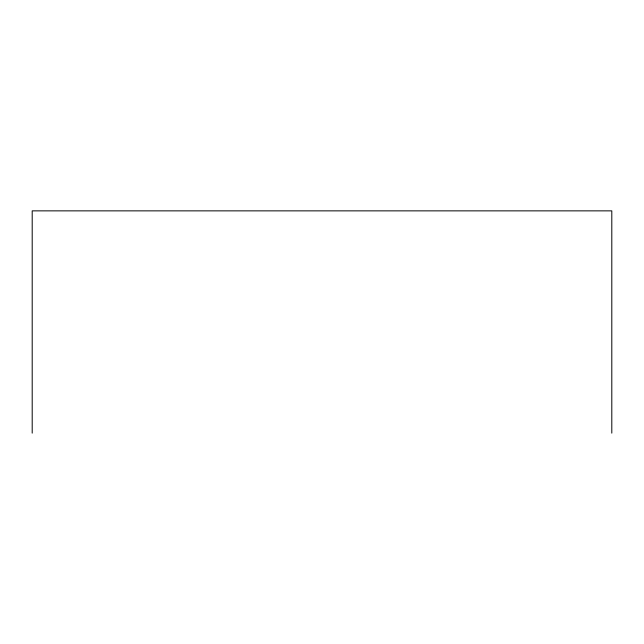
<?xml version="1.0" encoding="UTF-8"?>
<svg xmlns="http://www.w3.org/2000/svg" width="644" height="644" viewBox="0 0 644 644"><rect width="100%" height="100%" fill="white"/><g stroke="black" fill="none" stroke-linecap="round" stroke-linejoin="round"><path stroke-width="0.97" d="M611.8 433.138L611.8 210.862L32.2 210.862L32.2 433.138"/></g></svg>
